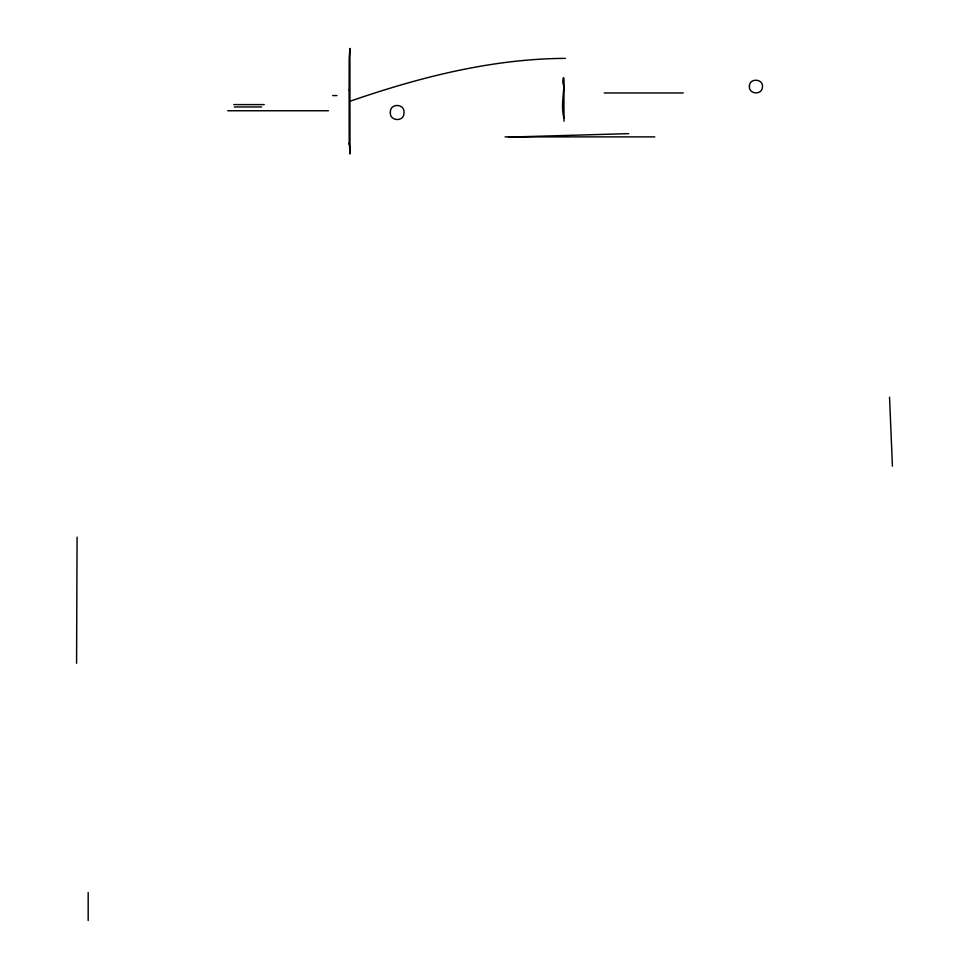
<?xml version="1.0" encoding="UTF-8"?>
<svg xmlns="http://www.w3.org/2000/svg" width="969" height="969" viewBox="0 0 969 969"><rect width="100%" height="100%" fill="white"/><g stroke="black" fill="none" stroke-linecap="round" stroke-linejoin="round"><path stroke-width="1.45" d="M76.575 663.256L77.072 537.117M349.833 101.333C419.177 77.338 491.574 58.734 565.387 58.37M508.434 137.113L628.76 133.637M604.196 92.963L683.266 92.963M332.742 95.568L337.018 95.568M233.783 104.591L264.198 104.591M234.28 106.965L261.63 106.965M227.715 110.757L328.467 110.757M505.091 136.883L654.765 136.883M563.958 118.157C561.148 107.474 563.304 96.525 563.958 85.756C564.576 68.896 561.221 82.995 563.958 85.756L563.958 121.246M889.542 397.242L892.425 466.21M88.179 892.546L88.179 920.55M349.106 90.069L349.191 144.308L349.3 142.903L350.003 154.01L349.918 48.45L349.191 58.37A827.029 48.62 -90 0 0 349.119 83.879L349.106 90.069M390.362 112.138C389.211 121.44 404.255 122.239 404 112.864C405.151 103.562 390.107 102.762 390.362 112.138M749.4 86.217C748.589 94.211 761.646 95.446 762.409 87.501C764.093 78.755 749.449 77.435 749.4 86.217"/></g></svg>
